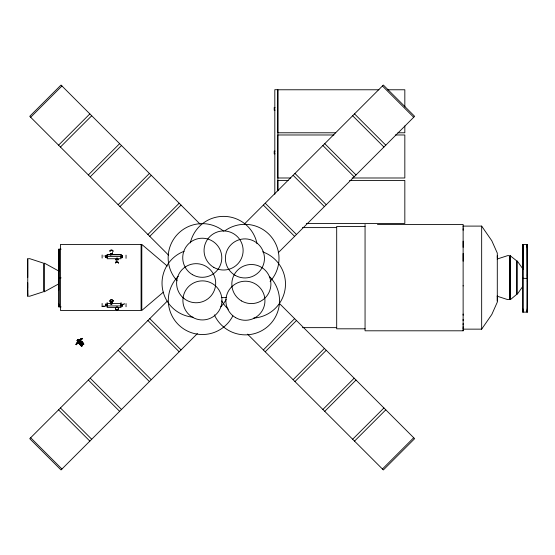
<?xml version="1.0" encoding="UTF-8"?>
<svg xmlns="http://www.w3.org/2000/svg" width="555" height="555" viewBox="0 0 555 555"><rect width="100%" height="100%" fill="white"/><g stroke="black" fill="none" stroke-linecap="round" stroke-linejoin="round"><path stroke-width="0.83" d="M27.75 289.675L27.75 296.197L27.75 258.692M27.75 288.468L27.75 282.793M27.75 277.445L27.75 258.921M28.506 296.197L29.797 296.197L43.456 291.743L43.456 287.559L43.456 263.146L29.797 258.692L28.506 258.692M105.901 306.027L105.901 304.036L105.901 304.452M106.178 304.452C106.171 302.898 106.178 307.026 106.171 305.645M106.22 257.333L106.22 255.827M107.386 304.424L107.386 305.784L107.379 305.257M107.379 257.333L107.379 255.973M121.982 304.362L121.982 306.166M122.26 255.765L122.26 257.749M122.26 306.117L122.26 304.147L122.315 306.006M122.301 256.313L122.26 255.813M365.058 224.442L365.058 330.801L463.134 330.801L463.127 326.624M463.127 328.199L463.134 323.53M463.127 320.644L463.134 314.054M463.127 285.943L463.127 228.625M463.127 261.19L463.134 253.482M463.127 247.336L463.134 241.189M463.127 230.242L463.134 226.731M497.294 300.949L497.294 295.801M497.294 257.777L497.294 253.094L491.806 240.759L481.664 226.1L463.134 226.1M509.518 299.311L509.511 255.924M509.983 255.924L509.983 299.311M510.454 255.654L510.454 299.582L516.712 294.372L516.712 264.069L516.712 260.864L510.454 255.924M523.004 269.099L517.156 260.864L517.156 294.372L522.519 286.824M58.899 271.208L58.969 249.167L61.126 249.167M76.729 344.107L76.257 343.822L76.528 343.344L77.138 343.857L76.25 344.468M78.047 342.074L79.753 340.368M522.865 269.293L522.942 244.491L527.153 244.491L527.25 278.45L522.845 278.27M76.222 344.253L77.228 342.789M78.415 341.783L77.381 340.271L78.297 339.598L79.074 340.326M76.389 344.759L76.111 344.482M81.509 342.373L81.751 341.658L82.334 342.296L81.897 342.463M81.724 338.682L81.876 338.349L80.468 339.549M105.894 257.395L105.901 255.577L105.901 257.575M76.479 344.648L76.555 344.267M112.401 303.28L112.422 302.877M77.152 340.603L77.998 341.325L76.985 340.749M77.547 341.353L78.033 341.068L78.158 341.471M122.301 304.549L124.084 304.383M58.885 251.956L58.969 249.167L58.969 306.894L61.126 306.894M522.845 247.766L522.942 244.491L522.942 312.118L527.153 312.118L527.25 280.885M527.25 274.878L527.25 281.198M527.25 246.774L527.153 244.491L527.153 312.118L527.25 308.844M76.271 344.669L76.111 344.058M82.431 338.571L81.911 338.335M78.456 339.299L78.956 340.229C78.193 338.827 76.77 341.491 77.957 339.709L79.275 340.638L78.616 341.776M58.885 251.11L58.969 249.167L58.969 306.894L58.885 304.105M522.845 246.774L522.942 244.491L522.942 312.118L522.845 308.844M527.153 312.118L527.25 309.926M76.361 344.045L75.986 344.579M81.183 338.71C80.85 339.646 82.522 338.425 82.438 338.716M77.603 342.046L77.971 341.061M81.786 339.05L81.536 338.536M81.689 338.904L81.141 339.445M77.124 343.462L76.389 344.475M81.793 338.994C83.347 338.044 81.432 338.751 81.918 338.446M78.65 339.5L78.748 340.354L78.033 341.068L77.388 340.277L78.026 339.84L78.983 340.132M78.692 339.854L78.283 339.473M82.369 338.481L82.265 338.314M81.308 344.239L81.883 345.314L81.363 345.793L77.964 342.615L78.921 343.24M79.074 342.539C78.449 343.344 81.308 345.064 79.649 343.961M78.831 339.709L78.477 339.563M80.267 340.59L80.371 340.298M81.994 341.922L81.96 342.629L81.641 341.97M79.663 343.372L79.608 343.739M80.628 340.347L79.962 339.632L80.496 340.132M78.026 341.276L78.317 341.596M78.255 341.554L78.13 341.013M80.44 339.813L81.314 338.827M117.938 308.087L117.986 307.317M77.554 340.402L78.29 339.861M80.288 344.003L79.816 344.197L80.565 345.314L83.007 342.921L80.295 340.284M76.618 344.051C75.647 343.927 78.47 343.115 77.832 342.678M77.672 343.136C77.658 344.322 76 342.893 76.978 343.642M112.02 304.05L111.666 304.306A0.826 0.694 4.1 0 1 110.944 304.293L110.605 304.001A0.728 0.61 4.2 0 1 110.542 303.613M82.084 342.407L80.711 341.207L83.472 343.684L82.993 344.204L81.814 343.531M497.294 255.765L497.294 302.156L491.806 314.491L481.664 329.143L463.134 329.143L463.127 328.511M82.32 338.467L82.327 338.8M81.932 343.489C82.626 344.35 84.624 344.808 83.361 343.261M112.297 303.529L112.415 303.141L111.832 303.876A1.096 0.916 4.1 0 1 110.875 303.849L110.424 303.467A0.957 0.805 4.1 0 1 110.445 302.704M82.473 342.379L80.066 344.794M80.815 339.993L81.446 339.528L81.023 338.848M81.19 345.016L81.758 345.154L81.703 345.64C81.661 346.778 82.438 345.113 81.259 344.426M118.576 263.091C119.006 261.578 115.329 261.53 115.391 262.966M118.451 263.063L118.527 262.591L117.618 262.064M80.322 343.517L81.203 342.643L80.322 343.517L78.387 341.547L79.226 340.708L78.435 341.63M117.764 258.685L117.341 258.172L116.3 258.387A0.715 0.375 0 0 0 116.259 258.63M117.764 259.913L117.105 259.331M118 259.927L117.424 259.019L116.057 259.525A0.95 0.499 0 0 0 116.002 259.851M115.593 307.9C114.205 310.342 119.505 310.675 118.576 308.087M115.711 307.963C114.441 310.196 119.297 310.509 118.451 308.136M82.057 342.726L80.406 344.377M77.547 342.185L77.88 341.755L78.449 342.636M83.437 343.559L83.118 343.365L83.486 343.476M112.922 251.366L112.603 250.437M113.047 251.401L113.019 250.61L112.214 250.277A1.616 0.881 2.7 0 0 110.813 250.243L110.154 250.576A1.387 0.756 2.6 0 0 110.174 251.297M112.388 252.782L112.374 252.296M77.825 342.47L77.88 341.755M78.352 343.004L78.304 342.338L79.545 341.027M80.371 340.888L80.336 340.479M80.253 339.875L80.586 340.291L81.328 339.285M79.018 340.631L78.31 341.339M80.461 339.403L81.023 338.869L80.302 339.48M79.434 340.201C80.801 340.777 78.824 340.264 79.865 339.868M80.045 344.19L78.949 343.129M76.507 343.635L77.492 342.761M79.601 341.048L80.017 340.624L80.919 341.242M110.681 302.642L111.902 302.232M110.771 303.273L110.625 303.425A0.722 0.604 4.2 0 1 110.674 302.829M111.916 303.606L112.256 302.87L111.798 302.336M79.455 340.936L79.039 341.36L79.462 340.735L79.122 340.423M78.297 339.598L78.9 339.743M77.422 341.221L77.908 341.276L76.958 340.666M79.518 340.957L79.871 340.777M80.135 344.107L79.337 344.072C80.177 344.079 80.517 344.794 81.363 345.793M76.389 343.503L77.159 342.622M80.711 344.391L79.975 344.655L79.469 344.183M30.671 117.258L61.945 85.983M58.58 145.167L89.855 113.893M60.446 147.033L91.721 115.759M88.356 174.943L119.63 143.669M90.215 176.802L121.489 145.528M118.132 204.719L149.406 173.444M119.991 206.578L151.265 175.304M147.901 234.487L179.175 203.213M149.767 236.354L181.041 205.079M78.269 342.588L78.13 342.449M80.128 340.451L80.711 340.694M81.786 342.456L82.189 342.095L81.862 341.79M167.36 301.053L29.741 438.672L61.015 469.946L197.42 333.541M244.526 223.887L383.359 85.054L414.634 116.328L278.228 252.733M263.334 349.921L294.608 318.646M265.2 351.787L296.474 320.512M293.109 379.696L324.384 348.422M294.969 381.556L326.243 350.281M322.885 409.472L354.159 378.198M324.744 411.331L356.019 380.057M352.654 439.241L383.928 407.967M354.52 441.107L385.794 409.833M382.43 469.017L413.704 437.742M82.147 338.571L81.946 338.876M82.286 342.199L82.286 342.74M78.637 341.838L78.456 342.192M117.778 307.13L117.112 307.574L116.231 307.276M77.083 342.782L76.666 343.462M163.371 292.145L141.796 310.474L141.796 244.415L167.291 266.081M116.356 259.49L116.217 259.608A0.791 0.416 0 0 0 116.168 259.879M116.238 260.864L116.071 260.996A0.937 0.493 0 0 0 115.995 261.155M111.749 254.606L112.249 253.864L111.77 253.524A0.923 0.506 2.7 0 0 110.972 253.503L110.591 253.69A0.791 0.43 2.6 0 0 110.605 254.107L110.771 254.225M110.605 254.939L110.944 254.766A0.826 0.451 2.7 0 1 111.666 254.78L111.867 254.863M110.75 254.835L110.611 254.932A0.722 0.395 2.7 0 0 110.542 255.057M80.149 340.146L80.232 340.624M82.744 343.323L83.632 343.573M81.155 345.807L81.12 345.446M44.421 291.049L44.421 291.743L58.49 284.007M110.82 302.676L111.937 302.711M112.11 303.592L111.839 303.738A1.096 0.916 4.1 0 1 110.889 303.703L110.625 303.543M110.771 302.433C111.881 301.303 112.457 304.251 112.075 302.877M117.598 307.297L116.356 307.22M82.591 343.767L83.84 344.128M80.6 345.328L83.007 342.921M116.231 259.386L117.424 259.24M116.224 262.12L115.53 262.945M111.902 254.468L112.422 254.079L111.937 253.656M111.888 254.689L112.415 253.906L111.839 253.489A1.096 0.597 2.6 0 0 110.889 253.469L110.438 253.697A0.957 0.52 2.7 0 0 110.459 254.19L110.653 254.336M117.722 307.262L116.481 307.317M78.012 342.934L77.429 342.338M117.57 307.262L117.341 307.345A0.839 0.715 0 0 1 116.612 307.297L116.231 307.144M497.183 259.039L507.582 255.654L509.095 255.654M105.103 306.228L103.639 306.513M102.12 306.485L104.076 306.006M116.786 258.998L116.057 259.303A0.95 0.499 0 0 0 116.002 259.629M123.793 303.786L124.521 303.689M117.098 259.338L116.293 259.608A0.722 0.375 0 0 0 116.252 259.858M116.633 261.96L117.16 261.939M378.905 89.771L277.798 89.771L277.798 132.784L335.699 132.784M387.55 89.771L404.831 89.771L404.831 106.976M275.044 107.476L274.212 107.476L274.212 110.154L275.044 110.154M397.914 132.784L404.831 132.784L404.831 125.902M333.971 134.976L277.798 134.976L277.798 177.988L290.758 177.988M395.327 134.976L404.831 134.976L404.831 177.988L352.113 177.988M275.044 151.147L274.212 151.147L274.212 153.825L275.044 153.825M288.17 180.437L277.798 180.437L277.798 190.76M349.525 180.437L404.831 180.437L404.831 223.45L306.311 223.45M377.449 224.442L463.134 224.442L463.134 227.05M365.058 226.44L336.691 226.44L336.691 328.81L365.058 328.81M302.447 227.605L336.691 227.605M107.157 254.807L121.025 254.807M107.157 256.438L121.025 256.438M61.126 277.882L58.885 278.006M509.095 299.582L507.582 299.582L497.183 296.197M107.157 303.481L121.025 303.481M107.157 305.944L121.025 305.944M302.447 327.644L336.691 327.644M81.238 341.929L81.592 342.102M81.238 345.758L80.933 345.397M117.098 259.074L118.062 259.608M83.049 344.155L83.514 344.461M117.362 259.372L117.736 259.546A0.791 0.416 0 0 1 117.84 259.941M117.341 259.102L117.806 259.379M81.807 346.16L80.94 345.682M80.232 344.398L79.573 343.836M81.793 345.231L81.384 345.078M79.511 340.368L80.045 340.576M112.096 253.815L111.728 253.573A0.826 0.451 2.7 0 0 111.007 253.552L110.424 253.912A0.957 0.52 2.7 0 0 110.445 254.412L110.639 254.551M79.712 343.462L79.15 343.316M82.14 343.254L83.736 344.343M82.119 342.532L83.389 343.448M59.232 271.291L44.421 263.146L44.421 291.743M110.813 303.384L111.007 303.509A0.923 0.777 4.1 0 0 111.77 303.578L112.152 303.245L111.728 303.529A0.826 0.694 4.1 0 1 111.007 303.509L110.591 303.238A0.791 0.666 4 0 1 110.521 302.808M82.993 344.204L82.799 344.038M79.684 343.899L80.197 343.684L79.781 343.913M80.78 345.272L80.211 344.44M82.48 342.865L83.472 343.684M81.731 338.938L81.432 338.626M81.252 345.952L80.836 345.439M82.14 345.834L81.835 345.37M80.489 340.257L79.969 339.722L80.482 340.229M78.956 340.347L78.949 341.269L79.074 340.388M78.255 341.519L78.075 341.159M80.746 341.068L81.335 341.658M382.43 85.983L413.704 117.258M354.52 113.893L385.794 145.167M352.654 115.759L383.928 147.033M324.744 143.669L356.019 174.943M322.885 145.528L354.159 176.802M294.969 173.444L326.243 204.719M293.109 175.304L324.384 206.578M265.2 203.213L296.474 234.487M263.334 205.079L294.608 236.354M200.161 224.199L61.015 85.054L29.741 116.328L168.574 255.161M279.442 303.481L414.634 438.672L383.359 469.946L247.558 334.145M149.767 318.646L181.041 349.921M147.901 320.512L179.175 351.787M119.991 348.422L151.265 379.696M118.132 350.281L149.406 381.556M78.727 340.042L79.087 340.236L78.29 339.452M79.226 340.708L81.183 342.671M78.387 341.547L79.67 342.824M79.164 343.483L79.823 344.142M78.373 342.685L79.337 343.656M90.215 378.198L121.489 409.472M88.356 380.057L119.63 411.331M60.446 407.967L91.721 439.241M58.58 409.833L89.855 441.107M30.671 437.742L61.945 469.017M81.162 341.485L81.821 342.144M77.742 340.832L78.186 341.283M79.275 343.538L78.838 342.685M78.304 342.553L78.047 341.831M81.335 344.745L81.883 345.314M112.082 253.76L111.798 254.329L111.715 253.864A0.819 0.444 2.7 0 0 111 253.843L110.66 254.017A0.722 0.395 2.7 0 0 110.674 254.391M82.022 346.056L80.891 344.384M79.032 343.302L78.886 342.761M112.325 302.628L112.408 303.023M120.775 257.471L120.775 256.153M106.171 257.548L106.178 255.577L106.178 255.987M106.22 304.411L106.22 305.777M121.933 257.36L121.933 256.049M522.845 309.926L522.942 312.118M58.885 305.028L58.969 306.894M527.25 247.766L527.153 244.491L527.25 275.28M105.852 305.493L105.901 305.847L105.838 304.195M481.657 328.511L481.664 329.143L481.664 226.1M463.127 330.149L463.134 330.801M121.982 256.16L121.982 255.765L121.982 257.749M27.75 293.893L27.75 294.525M463.127 285.686L463.134 315.226M463.127 319.305L463.134 325.008M277.868 190.816L277.868 89.688L274.808 89.688L274.808 194.271M126.04 255.168L126.04 258.346M126.04 303.585L126.04 306.762M122.315 255.924L122.315 257.589M121.933 304.723L121.933 305.167M121.933 305.396L121.933 305.923M121.025 302.537L121.025 307.456L107.157 307.456L107.157 302.537M120.782 304.39L120.775 305.93M104.076 255.779L104.076 256.264M102.12 254.988L102.12 258.082M102.12 303.439L102.12 306.617M58.705 264.791L58.705 290.099M110.056 251.332A1.512 0.826 2.6 0 1 110.029 250.541L110.75 250.18A1.762 0.964 2.7 0 1 112.27 250.215M110.348 302.808A0.957 0.805 4.1 0 0 110.438 303.321L111 303.689A0.819 0.687 4.1 0 0 111.479 303.765M110.681 254.1A0.728 0.395 2.7 0 1 110.667 253.725L110.875 253.684A1.096 0.597 2.6 0 1 111.832 253.711M110.667 303.217A0.728 0.61 4.1 0 1 110.605 302.829M116.231 261.169A0.722 0.375 0 0 1 116.293 261.044M116.259 259.56A0.715 0.375 0 0 1 116.3 259.317M116.716 259.414A0.791 0.416 0 0 1 117.396 259.386M116.619 258.193A0.839 0.444 0 0 1 117.341 258.165M226.641 297.39A19.536 19.536 0 0 1 221.299 297.494M190.33 242.889A34.119 34.119 0 0 1 257.014 243.638M224.865 230.818A34.119 34.119 0 0 1 270.098 281.434M232.829 315.899A34.119 34.119 0 0 1 182.373 328.012A34.119 34.119 0 0 1 178.301 276.286M226.19 299.381A34.119 34.119 0 0 1 220.807 306.797M193.084 317.196A34.119 34.119 0 0 1 184.163 251.269M177.08 280.774A34.119 34.119 0 0 1 177.336 234.46A34.119 34.119 0 0 1 223.533 231.081M262.633 251.838A34.119 34.119 0 0 1 253.656 318.084M228.341 309.225A34.119 34.119 0 0 1 221.688 300.879M269.536 276.612A34.119 34.119 0 0 1 264.846 328.782A34.119 34.119 0 0 1 214.348 314.851M112.485 301.941L111.909 302.787A1.089 0.916 4.1 0 1 110.972 302.752L110.528 302.378A0.937 0.784 4.2 0 1 110.542 301.629L111.638 301.205L112.485 301.941M113.06 300.893L112.214 302.142A1.616 1.353 4.1 0 1 110.813 302.093L110.154 301.531A1.387 1.159 4.1 0 1 110.174 300.428L110.861 299.915A1.616 1.353 4.1 0 1 112.256 299.964L113.06 300.893M113.199 300.879L112.276 302.239A1.762 1.478 4.1 0 1 110.75 302.191L110.029 301.58A1.512 1.27 4.1 0 1 110.056 300.373L110.799 299.818A1.769 1.478 4.1 0 1 112.325 299.866L113.199 300.879M112.242 301.962L111.805 302.614A0.826 0.694 4.1 0 1 111.083 302.593L110.743 302.302A0.728 0.61 4 0 1 110.757 301.726L111.604 301.386L112.242 301.962M80.128 344.357L80.087 344.405M141.095 244.415L60.488 244.415L60.488 310.481L141.095 310.481L141.095 244.415M121.025 254.474L107.157 254.474L107.157 258.734L121.025 258.734L121.025 254.474M213.821 267.399A19.536 19.536 0 0 0 243.125 250.478A19.536 19.536 0 0 0 213.821 233.565A19.536 19.536 0 0 0 213.821 267.399M235.147 275.335A19.536 19.536 0 0 0 264.451 258.415A19.536 19.536 0 0 0 235.147 241.501A19.536 19.536 0 0 0 235.147 275.335M192.661 317.328A19.536 19.536 0 0 0 221.965 300.408A19.536 19.536 0 0 0 192.661 283.487A19.536 19.536 0 0 0 192.661 317.328M183.844 298.396A19.536 19.536 0 0 0 215.444 286.276A19.536 19.536 0 0 0 189.151 264.971A19.536 19.536 0 0 0 183.844 298.396M192.495 274.676A19.536 19.536 0 0 0 221.799 257.756A19.536 19.536 0 0 0 192.495 240.835A19.536 19.536 0 0 0 192.495 274.676M241.598 300.963A19.536 19.536 0 0 0 270.902 284.042A19.536 19.536 0 0 0 241.598 267.122A19.536 19.536 0 0 0 241.598 300.963M235.646 317.661A19.536 19.536 0 0 0 264.95 300.741A19.536 19.536 0 0 0 235.646 283.82A19.536 19.536 0 0 0 235.646 317.661"/></g></svg>
